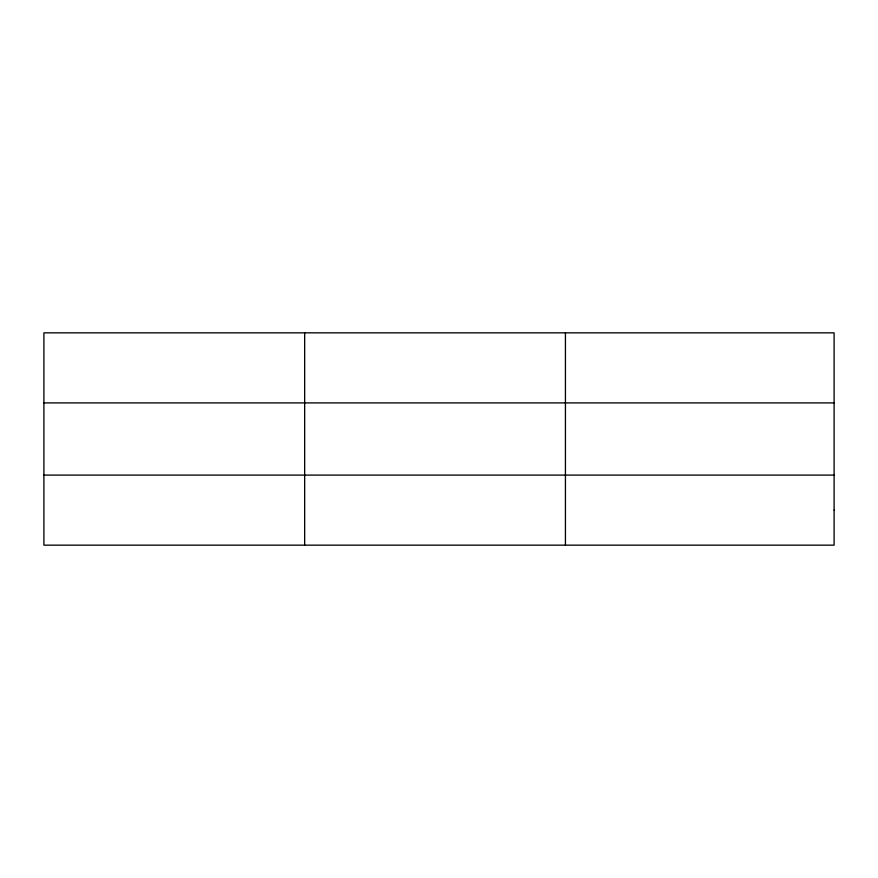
<?xml version="1.0" encoding="UTF-8"?>
<svg xmlns="http://www.w3.org/2000/svg" width="878" height="878" viewBox="0 0 878 878"><rect width="100%" height="100%" fill="white"/><g stroke="black" fill="none" stroke-linecap="round" stroke-linejoin="round"><path stroke-width="1.32" d="M304.666 545.161L304.666 332.839M565.432 545.161L565.432 332.839M43.9 402.903L834.1 402.903M43.9 475.097L834.1 475.097M834.1 510.129L834.1 545.161L43.9 545.161L43.9 332.839L834.1 332.839L834.1 510.129"/></g></svg>
